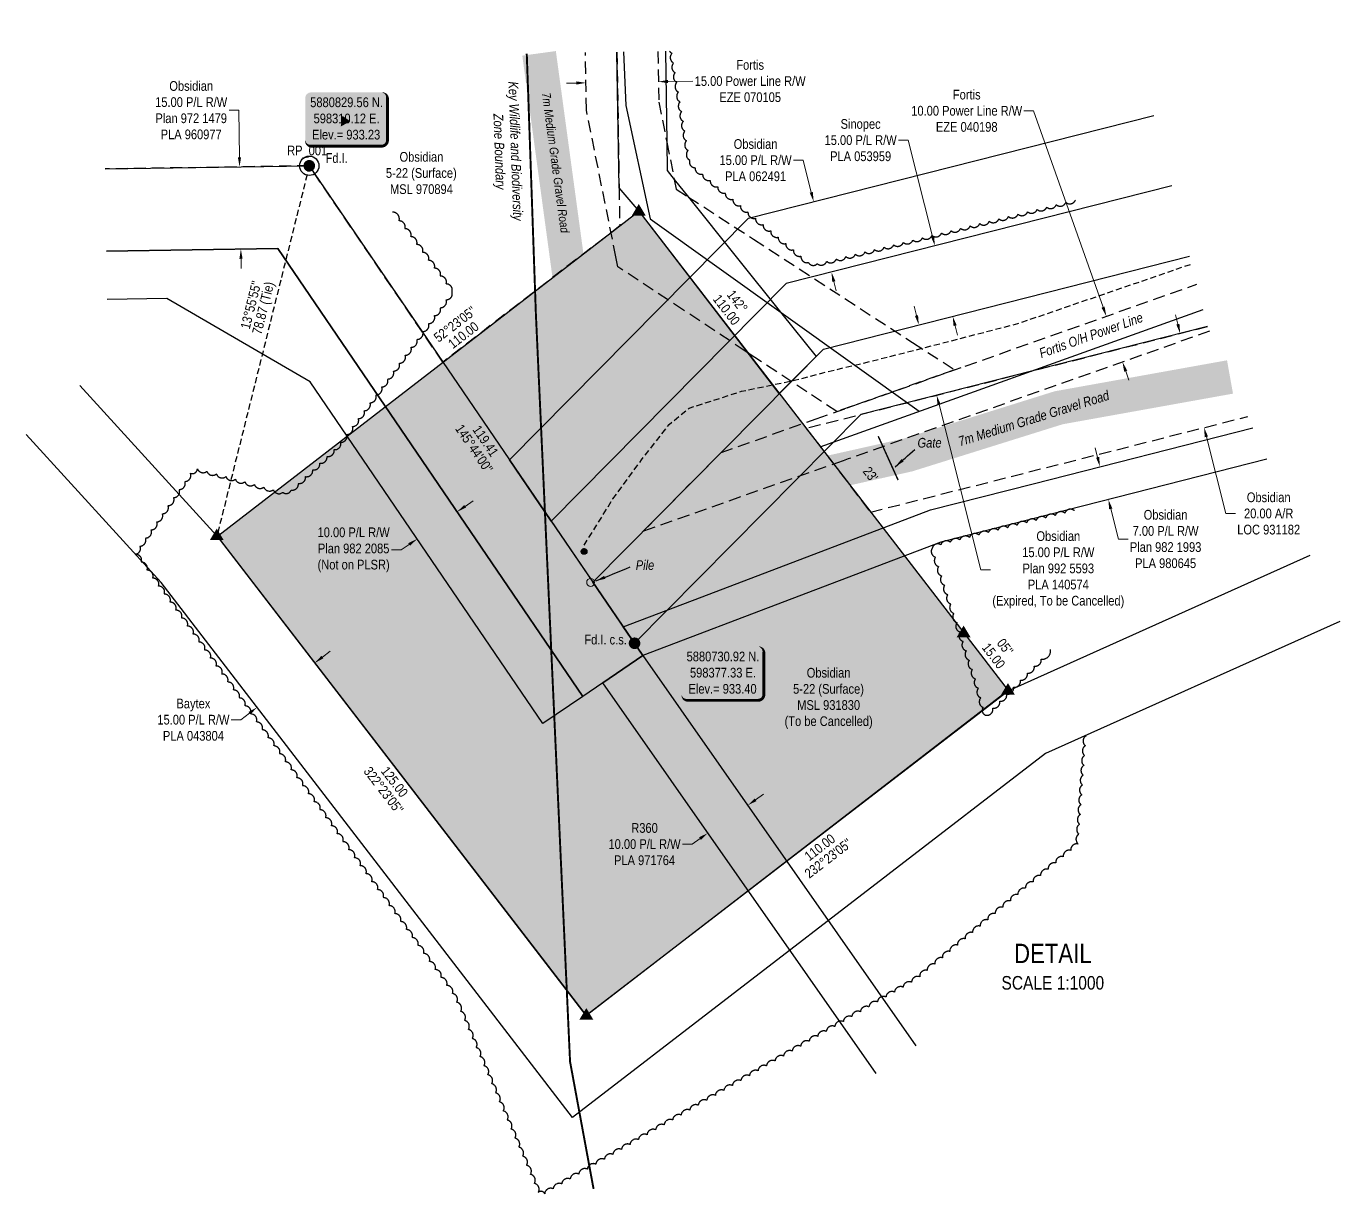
# Model space of a CAD drawing. Extents: x 596365 to 599043, y 5879832 to 5881868.
# Drawn here: x 596365 to 597722, y 5879832 to 5881038 of the extents above; entities that cross this region are included whole.
import ezdxf
from ezdxf.enums import TextEntityAlignment as Align

# ---------------------------------------------------------------- set-up
doc = ezdxf.new("R2010")
doc.units = 0
doc.header["$LTSCALE"] = 5
doc.header["$PDSIZE"] = 0.5
for name, pattern in [('0', [1, 1, 0]), ('DASHDOT2', [12.7, 6.35, -3.175, 0, -3.175]), ('foc-ACCESSROAD', [3.75, 2.5, -1.25]), ('foc-FLOWLINE', [3.75, 2.5, -1.25]), ('foc-TIELINE', [1.875, 1.25, -0.625]), ('UG_PIPE', [1.875, 1.25, -0.625])]:
    doc.linetypes.add(name, pattern=pattern)
doc.layers.get('Defpoints').update_dxf_attribs({"color": 9})
for name, color, linetype in [('35', 37, 'Continuous'), ('AS-PIPE-UG', 44, 'UG_PIPE'), ('AS-POWER', 104, 'foc-POWER'), ('AS-ROADS', 254, 'Continuous'), ('AS-SYMBOL', 7, 'Continuous'), ('AS-WILDLIFE', 131, 'DASHDOT2'), ('C-AR', 13, 'foc-ACCESSROAD'), ('C-RW', 13, 'Continuous'), ('C-WS', 13, 'foc-ACCESSROAD'), ('DETAIL-T', 7, 'Continuous'), ('F-EZE', 190, 'foc-FLOWLINE'), ('F-RW', 190, 'Continuous'), ('L-BD1', 253, 'Continuous'), ('L-MON', 1, 'Continuous'), ('L-TIE', 7, 'foc-TIELINE'), ('L-TIE-T', 7, 'Continuous'), ('P-PROPOSED', 10, 'Continuous'), ('P-PROPOSED-H', 21, 'Continuous'), ('T-BUSH', 110, '0')]:
    doc.layers.add(name, color=color, linetype=linetype)
for name, color, linetype, lineweight in [('AS-GENERAL', 48, 'Continuous', 18), ('C-AR-T', 13, 'Continuous', 9), ('C-RW-T', 13, 'Continuous', 9), ('C-WS-T', 13, 'Continuous', 9), ('F-EZE-T', 190, 'Continuous', 9), ('F-RW-T', 190, 'Continuous', 9), ('T-TEXT', 48, 'Continuous', 18)]:
    doc.layers.add(name, color=color, linetype=linetype, lineweight=lineweight)
doc.styles.add('240', font='ARIALN.TTF', dxfattribs={"height": 30})
doc.styles.add('80', font='ARIALN.TTF', dxfattribs={"height": 10})
doc.styles.add('80CG', font='ARIALN.TTF', dxfattribs={"height": 10})
doc.styles.add('80L', font='ARIALN.TTF', dxfattribs={"height": 10})
doc.styles.add('foc-LtypeFont', font='ARIALN.TTF', dxfattribs={"height": 7.35})
doc.linetypes.add('foc-POWER', pattern='A,6,-1,["P",foc-LtypeFont,S=0.2,R=0,X=-0.625,Y=-0.75],-1.24,4', length=12.24)
doc.dimstyles.new('Compass 5 000', dxfattribs={"dimscale": 5, "dimtxt": 9, "dimasz": 2, "dimexe": 0.2, "dimexo": 0.0625, "dimgap": 0.5, "dimtad": 0, "dimtih": 1, "dimtoh": 1, "dimzin": 0, "dimdsep": 46, "dimtxsty": '80CG', "dimcen": 0.1, "dimse1": 1, "dimse2": 1, "dimclrd": 256, "dimclrt": 256, "dimaunit": 1, "dimadec": 4, "dimazin": 0, "dimtfac": 0.06, "dimtofl": 0, "dimtmove": 0, "dimatfit": 1, "dimfxl": 0.2, "dimtolj": 1, "dimtzin": 0, "dimlwd": -1, "dimarcsym": 0})

# ---------------------------------------------------------------- blocks, each defined once
blk = doc.blocks.new('*U480')
h = blk.add_hatch(color=254)
edge = h.paths.add_edge_path()
edge.add_line((-36.5, -28.5), (36.5, -28.5))
edge.add_arc((36.5, -22.5), 6, 270, 360)
edge.add_line((42.5, -22.5), (42.5, 21))
edge.add_arc((36.5, 21), 6, 0, 90)
edge.add_line((36.5, 27), (-36.5, 27))
edge.add_arc((-36.5, 21), 6, 90, 180)
edge.add_line((-42.5, 21), (-42.5, -22.5))
edge.add_arc((-36.5, -22.5), 6, 180, 270)
at = {"color": 1, "flags": 128}
blk.add_lwpolyline([(-36.5, -28.5, 3, 3, 0), (36.5, -28.5, 3, 3, 0.414214), (42.5, -22.5, 3, 3, 0), (42.5, 21, 3, 0, 0.414214), (36.5, 27, 0, 0, 0), (-36.5, 27, 0, 0, 0.414214), (-42.5, 21, 0, 0, 0), (-42.5, -22.5, 0, 3, 0.414214)], format="xyseb", close=True, dxfattribs=at)
blk.add_lwpolyline([(-5.8, -8.3, 0, 10, 0), (0, 0, 5, 5, 0)], format="xyseb", dxfattribs=at)
at = {"color": 1, "style": '80'}
blk.add_attdef('ENTER_TEXT_001', (-36, -5), '', height=10, dxfattribs=at)
blk = doc.blocks.new('*D481')
at = {"layer": 'C-AR-T', "transparency": 16777216}
for p, q in [((597554.4, 5880730.5), (597551.9, 5880740.2)), ((597583.8, 5880614.2), (597603.9, 5880535)), ((597603.9, 5880535), (597613.9, 5880535))]:
    blk.add_line(p, q, dxfattribs=at)
for points in [[(597556, 5880730.9), (597552.8, 5880730.1), (597556.8, 5880720.8)], [(597585.5, 5880614.6), (597582.2, 5880613.8), (597581.4, 5880623.9)]]:
    blk.add_solid(points, dxfattribs=at)
at = {"layer": 'Defpoints', "color": 0, "transparency": 16777216}
for p in [(597395.3, 5880679.9, 2.2), (597581.4, 5880623.9), (597419.8, 5880583, 2.2)]:
    blk.add_point(p, dxfattribs=at)
at = {"layer": 'C-AR-T', "transparency": 16777216, "insert": (597648.2, 5880535), "char_height": 10, "attachment_point": 5, "style": '80CG'}
blk.add_mtext('\\A1;Obsidian\\P20.00 A/R\\PLOC 931182', dxfattribs=at)
blk = doc.blocks.new('*D482')
at = {"layer": 'Defpoints', "color": 0, "transparency": 16777216}
for p in [(596677.3, 5880361.8), (596603.4, 5880334.9), (596617.9, 5880316.1)]:
    blk.add_point(p, dxfattribs=at)
at = {"layer": 'F-RW-T', "transparency": 16777216}
for p, q in [((596670.7, 5880386.7), (596678.6, 5880392.8)), ((596586.5, 5880322), (596576.5, 5880322)), ((596595.4, 5880328.8), (596586.5, 5880322))]:
    blk.add_line(p, q, dxfattribs=at)
for points in [[(596669.7, 5880388), (596671.7, 5880385.4), (596662.8, 5880380.6)], [(596594.4, 5880330.1), (596596.4, 5880327.5), (596603.4, 5880334.9)]]:
    blk.add_solid(points, dxfattribs=at)
at = {"layer": 'F-RW-T', "transparency": 16777216, "insert": (596537.5, 5880322), "char_height": 10, "attachment_point": 5, "style": '80CG'}
blk.add_mtext('\\A1;Baytex\\P15.00 P/L R/W\\PPLA 043804', dxfattribs=at)
blk = doc.blocks.new('RISER')
h = blk.add_hatch(color=255)
h.dxf.hatch_style = 1
edge = h.paths.add_edge_path()
edge.add_arc((0, 0), 0.7, 0, 360)
blk.add_hatch(color=13).paths.add_polyline_path([(0.58, -0.15), (-0.58, -0.15, 0.774597)])
at = {"color": 13}
blk.add_line((-0.58, -0.15), (0.58, -0.15), dxfattribs=at)
blk.add_circle((0, 0), 0.6, dxfattribs=at)
blk = doc.blocks.new('fdia')
at = {"color": 255, "const_width": 1}
blk.add_lwpolyline([(-0.5, 0, 1), (0.5, 0, 1)], format="xyb", close=True, dxfattribs=at)
blk = doc.blocks.new('Fdiaa')
blk.add_blockref('fdia', (0, 0))
blk = doc.blocks.new('fdib')
at = {"color": 1, "const_width": 1.6}
blk.add_lwpolyline([(-0.4, 0, 1), (0.4, 0, 1)], format="xyb", close=True, dxfattribs=at)
at = {"color": 1}
blk.add_circle((0, 0), 0.8, dxfattribs=at)
blk = doc.blocks.new('Fdibb')
blk.add_blockref('fdib', (0, 0))
blk = doc.blocks.new('fdicc')
for name in ['Fdibb', 'Fdiaa']:
    blk.add_blockref(name, (0, 0))
blk = doc.blocks.new('FDI')
blk.add_blockref('fdicc', (0, 0))
blk = doc.blocks.new('*D483')
at = {"layer": 'C-RW-T', "transparency": 16777216}
for p, q in [((597284.4, 5880739.5), (597281.9, 5880749.2)), ((597307.7, 5880647.5), (597350.9, 5880476.8)), ((597350.9, 5880476.8), (597360.9, 5880476.8))]:
    blk.add_line(p, q, dxfattribs=at)
for points in [[(597286, 5880739.9), (597282.8, 5880739.1), (597286.8, 5880729.8)], [(597309.3, 5880647.9), (597306.1, 5880647.1), (597305.2, 5880657.2)]]:
    blk.add_solid(points, dxfattribs=at)
at = {"layer": 'Defpoints', "color": 0, "transparency": 16777216}
for p in [(597514.6, 5880787.5), (597286.8, 5880729.8), (597533, 5880714.9)]:
    blk.add_point(p, dxfattribs=at)
at = {"layer": 'C-RW-T', "transparency": 16777216, "insert": (597430.9, 5880476.8), "char_height": 10, "attachment_point": 5, "style": '80CG'}
blk.add_mtext('\\A1;Obsidian\\P15.00 P/L R/W\\PPlan 992 5593\\PPLA 140574\\P(Expired, To be Cancelled)', dxfattribs=at)
blk = doc.blocks.new('*D484')
at = {"layer": 'Defpoints', "color": 0, "transparency": 16777216}
for p in [(597527.7, 5880755.4), (597480.5, 5880738.7), (597544.4, 5880708.2)]:
    blk.add_point(p, dxfattribs=at)
at = {"layer": 'F-EZE-T', "transparency": 16777216}
for p, q in [((597405.4, 5880950.9), (597395.4, 5880950.9)), ((597477.1, 5880748.2), (597405.4, 5880950.9)), ((597500.5, 5880682), (597503.8, 5880672.6))]:
    blk.add_line(p, q, dxfattribs=at)
for points in [[(597478.7, 5880748.7), (597475.5, 5880747.6), (597480.5, 5880738.7)], [(597502.1, 5880682.6), (597498.9, 5880681.5), (597497.2, 5880691.5)]]:
    blk.add_solid(points, dxfattribs=at)
at = {"layer": 'F-EZE-T', "transparency": 16777216, "insert": (597336.3, 5880950.9), "char_height": 10, "attachment_point": 5, "style": '80CG'}
blk.add_mtext('\\A1;Fortis\\P10.00 Power Line R/W\\PEZE 040198', dxfattribs=at)
blk = doc.blocks.new('*D485')
at = {"layer": 'C-RW-T', "transparency": 16777216}
for p, q in [((597167.3, 5880899.9), (597157.3, 5880899.9)), ((597175.7, 5880866.7), (597167.3, 5880899.9)), ((597199, 5880774.6), (597201.5, 5880764.9))]:
    blk.add_line(p, q, dxfattribs=at)
for points in [[(597177.3, 5880867.1), (597174.1, 5880866.3), (597178.2, 5880857)], [(597200.6, 5880775), (597197.4, 5880774.2), (597196.6, 5880784.3)]]:
    blk.add_solid(points, dxfattribs=at)
at = {"layer": 'Defpoints', "color": 0, "transparency": 16777216}
for p in [(597321.2, 5880893.2), (597178.2, 5880857), (597339.6, 5880820.5)]:
    blk.add_point(p, dxfattribs=at)
at = {"layer": 'C-RW-T', "transparency": 16777216, "insert": (597118.2, 5880899.9), "char_height": 10, "attachment_point": 5, "style": '80CG'}
blk.add_mtext('\\A1;Obsidian\\P15.00 P/L R/W\\PPLA 062491', dxfattribs=at)
blk = doc.blocks.new('*D487')
at = {"layer": 'Defpoints', "color": 0, "transparency": 16777216}
for p in [(597282.1, 5880806), (597303.4, 5880811.4), (597300.5, 5880733.3)]:
    blk.add_point(p, dxfattribs=at)
at = {"layer": 'F-RW-T', "transparency": 16777216}
for p, q in [((597275.7, 5880920.6), (597265.7, 5880920.6)), ((597301, 5880821.1), (597275.7, 5880920.6)), ((597324.3, 5880729), (597326.7, 5880719.3))]:
    blk.add_line(p, q, dxfattribs=at)
for points in [[(597302.6, 5880821.5), (597299.4, 5880820.7), (597303.4, 5880811.4)], [(597325.9, 5880729.4), (597322.7, 5880728.6), (597321.8, 5880738.7)]]:
    blk.add_solid(points, dxfattribs=at)
at = {"layer": 'F-RW-T', "transparency": 16777216, "insert": (597226.7, 5880920.6), "char_height": 10, "attachment_point": 5, "style": '80CG'}
blk.add_mtext('\\A1;Sinopec\\P15.00 P/L R/W\\PPLA 053959', dxfattribs=at)
blk = doc.blocks.new('TRIA')
blk.add_hatch(color=255).paths.add_polyline_path([(-0.04, 1.52), (-1.47, -0.87), (1.39, -0.87)])
blk = doc.blocks.new('TRIAA')
blk.add_blockref('TRIA', (0, 0))
blk = doc.blocks.new('TRIB')
at = {"color": 1}
blk.add_lwpolyline([(-1.12, -0.67), (-0.04, 1.13), (1.04, -0.67)], close=True, dxfattribs=at)
blk = doc.blocks.new('TRIBB')
blk.add_blockref('TRIB', (0, 0))
blk = doc.blocks.new('TRICC')
for name in ['TRIAA', 'TRIBB']:
    blk.add_blockref(name, (0, 0))
blk = doc.blocks.new('plspike')
blk.add_blockref('TRICC', (0, 0))
blk = doc.blocks.new('STRIA')
blk.add_hatch(color=255).paths.add_polyline_path([(-0.04, 1.52), (-1.47, -0.87), (1.39, -0.87)])
blk = doc.blocks.new('STRIAA')
blk.add_blockref('STRIA', (0, 0))
blk = doc.blocks.new('STRIB')
at = {"color": 1}
blk.add_solid([(-1.12, -0.67), (-0.04, 1.13), (1.04, -0.67)], dxfattribs=at)
blk = doc.blocks.new('STRIBB')
blk.add_blockref('STRIB', (0, 0))
blk = doc.blocks.new('STRICC')
for name in ['STRIAA', 'STRIBB']:
    blk.add_blockref(name, (0, 0))
blk = doc.blocks.new('fdspike')
blk.add_blockref('STRICC', (0, 0))
blk = doc.blocks.new('*D488')
at = {"layer": 'Defpoints', "color": 0, "transparency": 16777216}
for p in [(597017.9, 5880981), (596943, 5880977.1, 2.2), (597017.9, 5880978.3, 2.2)]:
    blk.add_point(p, dxfattribs=at)
at = {"layer": 'F-EZE-T', "transparency": 16777216}
for p, q in [((597027.9, 5880981.2), (597053.5, 5880981.6)), ((596933, 5880979.6), (596923, 5880979.5))]:
    blk.add_line(p, q, dxfattribs=at)
for points in [[(596933, 5880981.3), (596933, 5880978), (596943, 5880979.8)], [(597027.8, 5880982.8), (597027.9, 5880979.5), (597017.9, 5880981)]]:
    blk.add_solid(points, dxfattribs=at)
at = {"layer": 'F-EZE-T', "transparency": 16777216, "insert": (597112.6, 5880981.6), "char_height": 10, "attachment_point": 5, "style": '80CG'}
blk.add_mtext('\\A1;Fortis\\P15.00 Power Line R/W\\PEZE 070105 ', dxfattribs=at)
blk = doc.blocks.new('*D489')
at = {"layer": 'C-RW-T', "transparency": 16777216}
for p, q in [((597471.5, 5880593), (597469, 5880602.7)), ((597485, 5880539.8), (597493, 5880508.6)), ((597493, 5880508.6), (597503, 5880508.6))]:
    blk.add_line(p, q, dxfattribs=at)
for points in [[(597473.1, 5880593.5), (597469.9, 5880592.6), (597473.9, 5880583.4)], [(597486.7, 5880540.2), (597483.4, 5880539.4), (597482.6, 5880549.5)]]:
    blk.add_solid(points, dxfattribs=at)
at = {"layer": 'Defpoints', "color": 0, "transparency": 16777216}
for p in [(597503.8, 5880591, 2.2), (597482.6, 5880549.5), (597512.5, 5880557.1, 2.2)]:
    blk.add_point(p, dxfattribs=at)
at = {"layer": 'C-RW-T', "transparency": 16777216, "insert": (597541.7, 5880508.6), "char_height": 10, "attachment_point": 5, "style": '80CG'}
blk.add_mtext('\\A1;Obsidian\\P7.00 P/L R/W\\PPlan 982 1993\\PPLA 980645', dxfattribs=at)
blk = doc.blocks.new('*D490')
at = {"layer": 'C-RW-T', "transparency": 16777216}
for p, q in [((596584.3, 5880951.5), (596574.3, 5880951.5)), ((596585, 5880903), (596584.3, 5880951.5)), ((596586.7, 5880798.1), (596586.8, 5880788.1))]:
    blk.add_line(p, q, dxfattribs=at)
for points in [[(596586.7, 5880903), (596583.4, 5880903), (596585.2, 5880893)], [(596588.3, 5880798.1), (596585, 5880798), (596586.5, 5880808.1)]]:
    blk.add_solid(points, dxfattribs=at)
at = {"layer": 'Defpoints', "color": 0, "transparency": 16777216}
for p in [(596539.9, 5880892.3, 2.2), (596585.2, 5880893), (596541.2, 5880807.4, 2.2)]:
    blk.add_point(p, dxfattribs=at)
at = {"layer": 'C-RW-T', "transparency": 16777216, "insert": (596535.2, 5880951.5), "char_height": 10, "attachment_point": 5, "style": '80CG'}
blk.add_mtext('\\A1;Obsidian\\P15.00 P/L R/W\\PPlan 972 1479\\PPLA 960977', dxfattribs=at)
blk = doc.blocks.new('*D491')
at = {"layer": 'Defpoints', "color": 0, "transparency": 16777216}
for p in [(596768.6, 5880508.7), (596834.1, 5880501.3, 2.2), (596792.8, 5880473.2, 2.2)]:
    blk.add_point(p, dxfattribs=at)
at = {"layer": 'F-RW-T', "transparency": 16777216}
for p, q in [((596818.2, 5880542.4), (596826.4, 5880548.1)), ((596752.1, 5880497.4), (596742.1, 5880497.4)), ((596760.3, 5880503), (596752.1, 5880497.4))]:
    blk.add_line(p, q, dxfattribs=at)
for points in [[(596817.2, 5880543.8), (596819.1, 5880541.1), (596809.9, 5880536.8)], [(596759.4, 5880504.4), (596761.3, 5880501.7), (596768.6, 5880508.7)]]:
    blk.add_solid(points, dxfattribs=at)
at = {"layer": 'F-RW-T', "transparency": 16777216, "insert": (596703, 5880497.4), "char_height": 10, "attachment_point": 5, "style": '80CG'}
blk.add_mtext('\\A1;10.00 P/L R/W\\PPlan 982 2085\\P(Not on PLSR)', dxfattribs=at)
blk = doc.blocks.new('*D492')
at = {"layer": 'Defpoints', "color": 0, "transparency": 16777216}
for p in [(597071.8, 5880288.3, 2.2), (597030.8, 5880259.6, 2.2), (597069, 5880205)]:
    blk.add_point(p, dxfattribs=at)
at = {"layer": 'F-RW-T', "transparency": 16777216}
for p, q in [((597118.2, 5880239.4), (597126.4, 5880245.1)), ((597060.8, 5880199.3), (597052.6, 5880193.5)), ((597052.6, 5880193.5), (597042.6, 5880193.5))]:
    blk.add_line(p, q, dxfattribs=at)
for points in [[(597117.2, 5880240.7), (597119.1, 5880238), (597110, 5880233.6)], [(597059.8, 5880200.6), (597061.8, 5880197.9), (597069, 5880205)]]:
    blk.add_solid(points, dxfattribs=at)
at = {"layer": 'F-RW-T', "transparency": 16777216, "insert": (597003.5, 5880193.5), "char_height": 10, "attachment_point": 5, "style": '80CG'}
blk.add_mtext('\\A1;R360\\P10.00 P/L R/W\\PPLA 971764', dxfattribs=at)
blk = doc.blocks.new('*U493')
h = blk.add_hatch(color=254)
edge = h.paths.add_edge_path()
edge.add_line((-36.5, -28.5), (36.5, -28.5))
edge.add_arc((36.5, -22.5), 6, 270, 360)
edge.add_line((42.5, -22.5), (42.5, 21))
edge.add_arc((36.5, 21), 6, 0, 90)
edge.add_line((36.5, 27), (-36.5, 27))
edge.add_arc((-36.5, 21), 6, 90, 180)
edge.add_line((-42.5, 21), (-42.5, -22.5))
edge.add_arc((-36.5, -22.5), 6, 180, 270)
at = {"color": 1, "flags": 128}
blk.add_lwpolyline([(-91.1, 30.4, 0, 10, 0), (0, 0, 5, 5, 0)], format="xyseb", dxfattribs=at)
blk.add_lwpolyline([(-36.5, -28.5, 3, 3, 0), (36.5, -28.5, 3, 3, 0.414214), (42.5, -22.5, 3, 3, 0), (42.5, 21, 3, 0, 0.414214), (36.5, 27, 0, 0, 0), (-36.5, 27, 0, 0, 0.414214), (-42.5, 21, 0, 0, 0), (-42.5, -22.5, 0, 3, 0.414214)], format="xyseb", close=True, dxfattribs=at)
at = {"color": 1, "style": '80'}
blk.add_attdef('ENTER_TEXT_001', (-36, -5), '', height=10, dxfattribs=at)

msp = doc.modelspace()

# ---------------------------------------------------------------- hatches: boundary and pattern name
at = {"layer": 'P-PROPOSED-H'}
h = msp.add_hatch(color=256, dxfattribs=at)
h.dxf.hatch_style = 1
h.paths.add_polyline_path([(596997.738, 5880847.102), (597333.296, 5880411.62), (597379.054, 5880352.236), (596943.572, 5880016.678), (596897.814, 5880076.062), (596562.256, 5880511.544)])

# ---------------------------------------------------------------- linework, layer by layer
msp.add_line((596656.946, 5880893.973), (596657.165, 5880894.133))
at = {"layer": '35', "color": 3}
msp.add_circle((596657.165, 5880894.133), 10, dxfattribs=at)
at = {"layer": 'AS-GENERAL', "const_width": 1.499, "flags": 128}
msp.add_lwpolyline([(597265.415, 5880569.518), (597244.885, 5880614.793)], dxfattribs=at)
at = {"layer": 'AS-GENERAL'}
msp.add_circle((596947.815, 5880463.862), 4.097, dxfattribs=at)
at = {"layer": 'AS-PIPE-UG', "flags": 128}
msp.add_lwpolyline([(596941.075, 5880502.203), (596970.885, 5880550.073), (597000.515, 5880590.588), (597028.88, 5880626.903), (597049.58, 5880643.838), (597103.71, 5880661.213), (597159.81, 5880672.908), (597187.54, 5880680.283), (597238.585, 5880692.563), (597292.91, 5880706.358), (597389.17, 5880731.223), (597568.575, 5880792.688)], dxfattribs=at)
at = {"layer": 'AS-POWER', "elevation": 2.178, "flags": 128}
for points in [[(596981.6, 5881011.671), (596984.245, 5880956.368), (597009.471, 5880839.503), (597287.29, 5880640.665)], [(597185.035, 5880603.993), (597580.452, 5880745.803)]]:
    msp.add_lwpolyline(points, dxfattribs=at)
at = {"layer": 'AS-ROADS', "const_width": 34.985, "flags": 128}
msp.add_lwpolyline([(596894.559, 5881010.259), (596925.36, 5880783.893), (596976.595, 5880656.873), (597043.335, 5880595.858), (597149.23, 5880567.163), (597275.61, 5880595.468), (597431.275, 5880644.213), (597608.253, 5880676.017)], dxfattribs=at)
at = {"layer": 'AS-WILDLIFE', "const_width": 2, "flags": 128}
msp.add_lwpolyline([(596881.814, 5881010.053), (596883.112, 5880973.853), (596891.237, 5880741.353), (596926.55, 5879968.854), (596950.844, 5879837.379)], dxfattribs=at)
at = {"layer": 'C-AR'}
msp.add_lwpolyline([(597585.016, 5880727.784), (597170.596, 5880622.75), (597236.925, 5880536.443), (597626.575, 5880635.199)], dxfattribs=at)
at = {"layer": 'C-RW', "elevation": 2.178}
for points in [[(596446.237, 5880890.855), (596657.165, 5880894.133), (597001.785, 5880388.309), (596939.832, 5880346.095), (596624.691, 5880808.65), (596447.556, 5880805.917)], [(597646.345, 5880591.156), (597404.412, 5880529.564), (597309.414, 5880505.381), (597001.785, 5880388.309), (596981.533, 5880418.035), (597070.392, 5880451.849), (597298.846, 5880538.778), (597404.806, 5880565.751), (597631.808, 5880623.54)]]:
    msp.add_lwpolyline(points, dxfattribs=at)
at = {"layer": 'C-RW'}
msp.add_lwpolyline([(597584.916, 5880728.008), (597226.878, 5880637.309), (596993.155, 5880400.977), (596950.147, 5880464.103), (597188.245, 5880704.858), (597566.548, 5880800.691)], dxfattribs=at)
msp.add_polyline3d([(597548.138, 5880873.364, 0), (597149.611, 5880772.408, 0), (596907.139, 5880527.229, 0), (596864.13, 5880590.355, 0), (597110.977, 5880839.957, 0), (597529.728, 5880946.036, 0)], dxfattribs=at)
at = {"layer": 'C-WS', "elevation": 2.178}
msp.add_lwpolyline([(596974.969, 5881011.563), (596977.242, 5880871.325), (596977.881, 5880831.948), (596977.881, 5880831.948), (596795.167, 5880691.38), (596795.167, 5880691.38), (596657.165, 5880894.133), (596446.237, 5880890.855)], dxfattribs=at)
at = {"layer": 'F-EZE', "elevation": 2.178}
msp.add_lwpolyline([(597017.369, 5881012.251), (597018.208, 5880959.729), (597026.491, 5880918.56), (597034.227, 5880880.107), (597036.26, 5880870.001), (597048.885, 5880861.81), (597116.172, 5880818.219), (597194.718, 5880767.195), (597280.388, 5880711.612), (597323.905, 5880683.38), (597201.988, 5880640.251), (597171.252, 5880660.62), (597117.573, 5880696.158), (597107.415, 5880702.814), (597043.772, 5880745.016), (596975.967, 5880789.907), (596973.933, 5880800.019), (596943.432, 5880951.685), (596942.484, 5881011.037)], dxfattribs=at)
at = {"layer": 'F-EZE'}
msp.add_lwpolyline([(597587.053, 5880723.247), (597516.71, 5880698.398), (597213.951, 5880591.447), (597208.572, 5880589.546), (597002.063, 5880516.598), (597082.594, 5880598.028), (597180.845, 5880632.774), (597212.848, 5880644.091), (597334.797, 5880687.215), (597573.876, 5880771.763)], dxfattribs=at)
at = {"layer": 'F-RW', "elevation": 2.178}
for points in [[(597024.969, 5881012.374), (597026.491, 5880918.56), (597026.968, 5880889.169), (597034.227, 5880880.107), (597048.885, 5880861.806), (597098.246, 5880800.187), (597145.459, 5880741.248), (597180.7, 5880697.259), (597142.698, 5880658.989), (597062.888, 5880762.661), (596997.77, 5880847.248), (596977.242, 5880871.325), (596974.969, 5881011.563)], [(596420.116, 5880667.058), (596561.815, 5880511.854), (596561.815, 5880511.854), (596942.943, 5880016.454), (597379.039, 5880351.956), (597690.883, 5880491.933)], [(597721.583, 5880423.539), (597417.772, 5880287.168), (596929.237, 5879911.323), (596504.322, 5880463.639), (596504.322, 5880463.639), (596364.846, 5880616.688)], [(597242.766, 5879956.549), (596960.457, 5880360.149), (597001.785, 5880388.309), (597283.736, 5879985.206)]]:
    msp.add_lwpolyline(points, dxfattribs=at)
at = {"layer": 'F-RW'}
msp.add_lwpolyline([(597548.138, 5880873.364), (597149.611, 5880772.408), (596907.139, 5880527.229), (596950.147, 5880464.103), (597188.245, 5880704.858), (597566.548, 5880800.691)], dxfattribs=at)
at = {"layer": 'F-RW', "elevation": 2.178, "flags": 128}
msp.add_lwpolyline([(596447.557, 5880805.901), (596624.691, 5880808.65), (596939.832, 5880346.095), (596898.53, 5880317.953), (596658.115, 5880670.826), (596510.139, 5880756.941), (596448.332, 5880755.98)], dxfattribs=at)
at = {"layer": 'L-TIE'}
msp.add_line((596657.165, 5880894.133), (596561.815, 5880511.854, 2.178), dxfattribs=at)
at = {"layer": 'P-PROPOSED'}
msp.add_lwpolyline([(596997.738, 5880847.102), (597333.296, 5880411.62), (597379.054, 5880352.236), (596943.572, 5880016.678), (596897.814, 5880076.062), (596562.256, 5880511.544)], close=True, dxfattribs=at)
at = {"layer": 'T-BUSH', "flags": 128}
for points in [[(597029.397, 5881012.446, 0.1330028), (597031.858, 5881010.329, 0.52056705), (597033.526, 5881000.293, 0.52056705), (597035.194, 5880990.258, 0.52056705), (597036.863, 5880980.223, 0.52056705), (597038.531, 5880970.187, 0.52056705), (597040.2, 5880960.152, 0.52056705), (597041.868, 5880950.116, 0.52056705), (597043.536, 5880940.081, 0.52056705), (597045.205, 5880930.045, 0.52056705), (597046.873, 5880920.01, 0.52056705), (597048.541, 5880909.975, 0.52056705), (597050.21, 5880899.939, 0.52056705), (597055.716, 5880892.1, 0.52056705), (597063.524, 5880885.578, 0.52056705), (597071.331, 5880879.057, 0.52056705), (597079.139, 5880872.535, 0.52056705), (597086.947, 5880866.013, 0.52056705), (597094.755, 5880859.492, 0.52056705), (597102.562, 5880852.97, 0.52056705), (597110.37, 5880846.448, 0.52056705), (597118.178, 5880839.927, 0.52056705), (597125.985, 5880833.405, 0.52056705), (597133.793, 5880826.883, 0.52056705), (597141.601, 5880820.361, 0.52056705), (597149.408, 5880813.84, 0.52056705), (597157.216, 5880807.318, 0.52056705), (597165.024, 5880800.796, 0.52056705), (597172.832, 5880794.275, 0.52056705), (597181.842, 5880792.96, 0.52056705), (597191.719, 5880795.397, 0.52056705), (597201.596, 5880797.834, 0.52056705), (597211.473, 5880800.271, 0.52056705), (597221.35, 5880802.708, 0.52056705), (597231.227, 5880805.145, 0.52056705), (597241.104, 5880807.582, 0.52056705), (597250.981, 5880810.019, 0.52056705), (597260.858, 5880812.456, 0.52056705), (597270.735, 5880814.893, 0.52056705), (597280.612, 5880817.33, 0.52056705), (597290.488, 5880819.767, 0.52056705), (597300.365, 5880822.204, 0.52056705), (597310.242, 5880824.641, 0.52056705), (597320.119, 5880827.078, 0.52056705), (597329.996, 5880829.515, 0.52056705), (597339.873, 5880831.952, 0.52056705), (597349.75, 5880834.389, 0.52056705), (597359.627, 5880836.826, 0.52056705), (597369.504, 5880839.263, 0.52056705), (597379.381, 5880841.7, 0.52056705), (597389.258, 5880844.137, 0.52056705), (597399.135, 5880846.574, 0.52056705), (597409.012, 5880849.011, 0.52056705), (597418.889, 5880851.448, 0.52056705), (597428.766, 5880853.885, 0.52056705), (597438.643, 5880856.322, 0.52056705), (597448.521, 5880858.76)], [(597459.525, 5880305.336, 0.52056705), (597458.789, 5880295.19, 0.52056705), (597458.053, 5880285.043, 0.52056705), (597457.316, 5880274.897, 0.52056705), (597456.58, 5880264.75, 0.52056705), (597455.843, 5880254.604, 0.52056705), (597455.107, 5880244.457, 0.52056705), (597454.371, 5880234.311, 0.52056705), (597453.634, 5880224.164, 0.52056705), (597452.898, 5880214.018, 0.52056705), (597452.161, 5880203.872, 0.52056705), (597451.425, 5880193.725, 0.52056705), (597443.827, 5880187.094, 0.52056705), (597436.023, 5880180.568, 0.52056705), (597428.218, 5880174.043, 0.52056705), (597420.413, 5880167.517, 0.52056705), (597412.609, 5880160.992, 0.52056705), (597404.804, 5880154.466, 0.52056705), (597397, 5880147.941, 0.52056705), (597389.195, 5880141.416, 0.52056705), (597381.39, 5880134.89, 0.52056705), (597373.586, 5880128.365, 0.52056705), (597365.781, 5880121.839, 0.52056705), (597357.977, 5880115.314, 0.52056705), (597350.172, 5880108.788, 0.52056705), (597342.367, 5880102.263, 0.52056705), (597334.563, 5880095.738, 0.52056705), (597326.758, 5880089.212, 0.52056705), (597318.954, 5880082.687, 0.52056705), (597311.149, 5880076.161, 0.52056705), (597303.344, 5880069.636, 0.52056705), (597295.54, 5880063.11, 0.52056705), (597287.735, 5880056.585, 0.52056705), (597279.353, 5880050.886, 0.52056705), (597270.539, 5880045.806, 0.52056705), (597261.725, 5880040.726, 0.52056705), (597252.911, 5880035.647, 0.52056705), (597244.097, 5880030.567, 0.52056705), (597235.283, 5880025.487, 0.52056705), (597226.469, 5880020.407, 0.52056705), (597217.655, 5880015.328, 0.52056705), (597208.84, 5880010.248, 0.52056705), (597200.026, 5880005.168, 0.52056705), (597191.212, 5880000.088, 0.52056705), (597182.398, 5879995.008, 0.52056705), (597173.584, 5879989.929, 0.52056705), (597164.77, 5879984.849, 0.52056705), (597155.956, 5879979.769, 0.52056705), (597147.142, 5879974.689, 0.52056705), (597138.327, 5879969.61, 0.52056705), (597129.513, 5879964.53, 0.52056705), (597120.699, 5879959.45, 0.52056705), (597111.885, 5879954.37, 0.52056705), (597103.071, 5879949.29, 0.52056705), (597094.257, 5879944.211, 0.52056705), (597085.443, 5879939.131, 0.52056705), (597076.628, 5879934.051, 0.52056705), (597067.814, 5879928.971, 0.52056705), (597059, 5879923.892, 0.52056705), (597050.186, 5879918.812, 0.52056705), (597041.372, 5879913.732, 0.52056705), (597032.558, 5879908.652, 0.52056705), (597023.744, 5879903.572, 0.52056705), (597014.93, 5879898.493, 0.52056705), (597006.115, 5879893.413, 0.52056705), (596997.301, 5879888.333, 0.52056705), (596988.487, 5879883.253, 0.52056705), (596979.673, 5879878.174, 0.52056705), (596970.859, 5879873.094, 0.52056705), (596962.045, 5879868.014, 0.52056705), (596953.231, 5879862.934, 0.52056705), (596944.416, 5879857.854, 0.52056705), (596935.602, 5879852.775, 0.52056705), (596926.788, 5879847.695, 0.52056705), (596917.974, 5879842.615, 0.52056705), (596909.16, 5879837.535, 0.52056705), (596900.346, 5879832.456, 0.52056705), (596893.665, 5879833.779, 0.52056705), (596889.658, 5879843.13, 0.52056705), (596885.652, 5879852.481, 0.52056705), (596881.646, 5879861.832, 0.52056705), (596877.639, 5879871.183, 0.52056705), (596873.633, 5879880.534, 0.52056705), (596869.627, 5879889.885, 0.52056705), (596865.62, 5879899.236, 0.52056705), (596861.614, 5879908.587, 0.52056705), (596857.607, 5879917.938, 0.52056705), (596853.601, 5879927.289, 0.52056705), (596849.595, 5879936.64, 0.52056705), (596845.588, 5879945.991, 0.52056705), (596841.582, 5879955.342, 0.52056705), (596837.576, 5879964.693, 0.52056705), (596833.569, 5879974.044, 0.52056705), (596829.563, 5879983.395, 0.52056705), (596825.556, 5879992.746, 0.52056705), (596821.55, 5880002.097, 0.52056705), (596817.544, 5880011.448, 0.52056705), (596813.537, 5880020.8, 0.52056705), (596809.531, 5880030.151, 0.52056705), (596805.095, 5880039.258, 0.52056705), (596799.142, 5880047.508, 0.52056705), (596793.189, 5880055.757, 0.52056705), (596787.236, 5880064.007, 0.52056705), (596781.283, 5880072.256, 0.52056705), (596775.329, 5880080.506, 0.52056705), (596769.376, 5880088.755, 0.52056705), (596763.423, 5880097.005, 0.52056705), (596757.47, 5880105.254, 0.52056705), (596751.517, 5880113.504, 0.52056705), (596745.564, 5880121.753, 0.52056705), (596739.611, 5880130.003, 0.52056705), (596733.658, 5880138.252, 0.52056705), (596727.705, 5880146.502, 0.52056705), (596721.752, 5880154.751, 0.52056705), (596715.799, 5880163.001, 0.52056705), (596709.846, 5880171.25, 0.52056705), (596703.893, 5880179.5, 0.52056705), (596697.94, 5880187.749, 0.52056705), (596691.987, 5880195.999, 0.52056705), (596686.034, 5880204.248, 0.52056705), (596680.081, 5880212.498, 0.52056705), (596674.128, 5880220.747, 0.52056705), (596668.175, 5880228.997, 0.52056705), (596662.222, 5880237.246, 0.52056705), (596656.268, 5880245.496, 0.52056705), (596650.315, 5880253.745, 0.52056705), (596644.362, 5880261.995, 0.52056705), (596638.409, 5880270.244, 0.52056705), (596632.456, 5880278.494, 0.52056705), (596626.503, 5880286.743, 0.52056705), (596620.55, 5880294.993, 0.52056705), (596614.597, 5880303.242, 0.52056705), (596608.644, 5880311.492, 0.52056705), (596602.691, 5880319.741, 0.52056705), (596596.738, 5880327.991, 0.52056705), (596590.785, 5880336.24, 0.52056705), (596584.832, 5880344.49, 0.52056705), (596578.879, 5880352.739, 0.52056705), (596572.926, 5880360.989, 0.52056705), (596566.973, 5880369.238, 0.52056705), (596561.02, 5880377.488, 0.52056705), (596555.067, 5880385.737, 0.52056705), (596549.114, 5880393.987, 0.52056705), (596543.16, 5880402.236, 0.52056705), (596537.207, 5880410.486, 0.52056705), (596531.254, 5880418.735, 0.52056705), (596525.301, 5880426.985, 0.52056705), (596519.348, 5880435.234, 0.52056705), (596513.395, 5880443.484, 0.52056705), (596507.442, 5880451.733, 0.52056705), (596501.489, 5880459.983, 0.52056705), (596495.536, 5880468.232, 0.52056705), (596489.583, 5880476.482, 0.52056705), (596483.63, 5880484.731, 0.52056705), (596477.677, 5880492.981, 0.52056705), (596482.265, 5880501.323, 0.52056705), (596488.072, 5880509.676, 0.52056705), (596493.879, 5880518.029, 0.52056705), (596499.686, 5880526.382, 0.52056705), (596505.494, 5880534.735, 0.52056705), (596511.301, 5880543.088, 0.52056705), (596517.108, 5880551.44, 0.52056705), (596522.915, 5880559.793, 0.52056705), (596528.722, 5880568.146, 0.52056705), (596534.529, 5880576.499, 0.52056705), (596541.634, 5880581.259, 0.52056705), (596551.438, 5880578.546, 0.52056705), (596561.243, 5880575.832, 0.52056705), (596571.048, 5880573.119, 0.52056705), (596580.852, 5880570.405, 0.52056705), (596590.657, 5880567.692, 0.52056705), (596600.461, 5880564.979, 0.52056705), (596610.266, 5880562.265, 0.52056705), (596620.071, 5880559.552, 0.52056705), (596629.875, 5880556.838, 0.52056705), (596638.429, 5880559.186, 0.52056705), (596645.841, 5880566.154, 0.52056705), (596653.253, 5880573.122, 0.52056705), (596660.666, 5880580.09, 0.52056705), (596668.078, 5880587.058, 0.52056705), (596675.49, 5880594.026, 0.52056705), (596682.902, 5880600.994, 0.52056705), (596689.755, 5880608.459, 0.52056705), (596695.8, 5880616.641, 0.52056705), (596701.846, 5880624.823, 0.52056705), (596707.891, 5880633.005, 0.52056705), (596713.937, 5880641.187, 0.52056705), (596719.982, 5880649.369, 0.52056705), (596726.028, 5880657.55, 0.52056705), (596732.073, 5880665.732, 0.52056705), (596738.119, 5880673.914, 0.52056705), (596744.165, 5880682.096, 0.52056705), (596750.21, 5880690.278, 0.52056705), (596756.256, 5880698.46, 0.52056705), (596762.301, 5880706.642, 0.52056705), (596768.347, 5880714.824, 0.52056705), (596774.392, 5880723.006, 0.52056705), (596780.438, 5880731.188, 0.52056705), (596786.484, 5880739.37, 0.52056705), (596792.529, 5880747.552, 0.52056705), (596798.575, 5880755.734, 0.52056705), (596804.62, 5880763.916, 0.52056705), (596798.632, 5880772.062, 0.52056705), (596792.538, 5880780.208, 0.52056705), (596786.444, 5880788.354, 0.52056705), (596780.35, 5880796.5, 0.52056705), (596774.256, 5880804.646, 0.52056705), (596768.162, 5880812.792, 0.52056705), (596762.068, 5880820.937, 0.52056705), (596755.974, 5880829.083, 0.52056705), (596749.88, 5880837.229, 0.52056705), (596743.133, 5880846.247, 0.52056705)], [(597447.466, 5880537.963, 0.52056705), (597437.608, 5880535.449, 0.52056705), (597427.75, 5880532.935, 0.52056705), (597417.893, 5880530.421, 0.52056705), (597408.035, 5880527.907, 0.52056705), (597398.177, 5880525.393, 0.52056705), (597388.32, 5880522.879, 0.52056705), (597378.462, 5880520.365, 0.52056705), (597368.604, 5880517.852, 0.52056705), (597358.747, 5880515.338, 0.52056705), (597348.889, 5880512.824, 0.52056705), (597339.031, 5880510.31, 0.52056705), (597329.174, 5880507.796, 0.52056705), (597319.316, 5880505.282, 0.52056705), (597309.458, 5880502.768, 0.52056705), (597300.874, 5880499.556, 0.52056705), (597304.045, 5880489.889, 0.52056705), (597307.217, 5880480.223, 0.52056705), (597310.388, 5880470.557, 0.52056705), (597313.56, 5880460.891, 0.52056705), (597316.731, 5880451.225, 0.52056705), (597319.902, 5880441.559, 0.52056705), (597323.074, 5880431.892, 0.52056705), (597326.245, 5880422.226, 0.52056705), (597329.417, 5880412.56, 0.52056705), (597332.588, 5880402.894, 0.52056705), (597335.76, 5880393.228, 0.52056705), (597338.931, 5880383.561, 0.52056705), (597342.103, 5880373.895, 0.52056705), (597345.274, 5880364.229, 0.52056705), (597348.377, 5880354.543, 0.52056705), (597350.785, 5880344.659, 0.52056705), (597353.194, 5880334.776, 0.52056705), (597356.091, 5880326.663, 0.52056705), (597363.227, 5880333.913, 0.52056705), (597370.364, 5880341.164, 0.52056705), (597377.5, 5880348.414, 0.52056705), (597384.636, 5880355.665, 0.52056705), (597391.772, 5880362.915, 0.52056705), (597398.908, 5880370.166, 0.52056705), (597406.044, 5880377.416, 0.52056705), (597413.18, 5880384.666, 0.52056705), (597422.737, 5880394.377, 0.52056705)]]:
    msp.add_lwpolyline(points, format="xyb", dxfattribs=at)

# ---------------------------------------------------------------- block references
at = {"layer": 'AS-SYMBOL', "xscale": 4.997883050000016, "yscale": 4.997883050000016, "zscale": 4.997883050000016}
msp.add_blockref('RISER', (596941.02, 5880495.863), dxfattribs=at)
at = {"layer": 'DETAIL-T', "color": 4}
ref = msp.add_blockref('*U480', (596695.457, 5880942.953), dxfattribs=at)
ref.add_attrib('ENTER_TEXT_001', '5880829.56 N.', (596658.138, 5880954.725), dxfattribs={"layer": '0', "color": 1, "height": 10, "style": '80'})
ref.add_attrib('ENTER_TEXT_002', '598310.12 E.', (596661.637, 5880938.018), dxfattribs={"layer": '0', "color": 1, "height": 10, "style": '80'})
ref.add_attrib('ENTER_TEXT_003', 'Elev.= 933.23', (596660.082, 5880921.31), dxfattribs={"layer": '0', "color": 1, "height": 10, "style": '80'})
ref = msp.add_blockref('*U493', (597084.258, 5880370.577), dxfattribs=at)
ref.add_attrib('ENTER_TEXT_001', '5880730.92 N.', (597046.939, 5880382.349), dxfattribs={"layer": '0', "color": 1, "height": 10, "style": '80'})
ref.add_attrib('ENTER_TEXT_002', '598377.33 E.', (597050.438, 5880365.642), dxfattribs={"layer": '0', "color": 1, "height": 10, "style": '80'})
ref.add_attrib('ENTER_TEXT_003', 'Elev.= 933.40', (597048.893, 5880348.934), dxfattribs={"layer": '0', "color": 1, "height": 10, "style": '80'})
at = {"layer": 'L-MON'}
for name, p, xscale, yscale, zscale in [('FDI', (596657.165, 5880894.133), 4.997883050000016, 4.997883050000016, 4.997883050000016), ('fdspike', (597333.29, 5880411.628), 4.997883050000003, 4.997883050000003, 4.997883050000003), ('FDI', (596993.155, 5880400.977), 4.997883050000016, 4.997883050000016, 4.997883050000016), ('plspike', (597379.06, 5880352.238), 4.997883050000003, 4.997883050000003, 4.997883050000003), ('plspike', (596943.55, 5880016.633), 4.997883050000003, 4.997883050000003, 4.997883050000003)]:
    msp.add_blockref(name, p, dxfattribs=dict(at, xscale=xscale, yscale=yscale, zscale=zscale))
at = {"layer": 'L-MON', "color": 3, "xscale": 4.997883050000003, "yscale": 4.997883050000003, "zscale": 4.997883050000003}
for name, p in [('fdspike', (596997.738, 5880847.102)), ('plspike', (596561.815, 5880511.854, 2.178))]:
    msp.add_blockref(name, p, dxfattribs=at)

# ---------------------------------------------------------------- texts
at = {"layer": '35', "color": 3, "style": '80'}
msp.add_attdef('RP_001', (596634.27, 5880904.965), 'RP', height=10, dxfattribs=at)
at = {"layer": 'AS-GENERAL', "insert": (597325.822, 5880613.682), "char_height": 9.99577, "attachment_point": 1, "rotation": 17.387446, "style": '80L'}
msp.add_mtext_dynamic_manual_height_columns('\\pi0.74546;{\\fArial Narrow|b0|i1|c0|p34;7m Medium Grade Gravel Road}', width=162.95731, gutter_width=49.979, heights=[0], dxfattribs=at)
at = {"layer": 'AS-GENERAL', "insert": (596994.425, 5880486.674), "char_height": 9.99577, "attachment_point": 1, "style": '80L'}
msp.add_mtext_dynamic_manual_height_columns('{\\fArial Narrow|b0|i1|c0|p34;Pile}', width=11.23929, gutter_width=49.979, heights=[0], dxfattribs=at)
at = {"layer": 'AS-POWER', "insert": (597409.685, 5880704.717), "char_height": 9.99577, "attachment_point": 1, "rotation": 19.7295, "style": '80L'}
msp.add_mtext_dynamic_manual_height_columns('\\pi0.32612;{\\fArial Narrow|b0|i1|c0|p34;Fortis O/H Power Line}', width=112.45346, gutter_width=49.979, heights=[0], dxfattribs=at)
at = {"layer": 'AS-WILDLIFE', "insert": (596860.574, 5880909.013), "char_height": 10, "attachment_point": 5, "rotation": 272.001548, "style": '240'}
msp.add_mtext_dynamic_manual_height_columns('{\\fArial Narrow|b0|i1|c0|p34;Key Wildlife and Biodiversity Zone Boundary}', width=144.70437, gutter_width=45, heights=[0], dxfattribs=at)
at = {"layer": 'C-WS-T', "char_height": 9.99577, "attachment_point": 1, "style": '80L'}
for s, width, insert in [('\\pi14.38906;Obsidian\\P\\pi0.2784;5-22 (Surface)\\P\\pi4.53648;MSL 970894', 72.59313, (596736.025, 5880908.354, 2.178)), ('\\pi23.3007;Obsidian\\P\\pi9.19004;5-22 (Surface)\\P\\pi13.44812;MSL 931830\\P\\pi0.39431;(To be Cancelled)', 90.41641, (597147.747, 5880375.524, 2.178))]:
    msp.add_mtext_dynamic_manual_height_columns(s, width=width, gutter_width=249.893, heights=[0], dxfattribs=dict(at, insert=insert))
at = {"layer": 'DETAIL-T', "color": 3, "insert": (597425.221, 5880066.864), "char_height": 19.99153, "width": 105.46092, "attachment_point": 5, "style": '80CG'}
msp.add_mtext('DETAIL\\P{\\H0.7x;SCALE 1:1000}', dxfattribs=at)
at = {"layer": 'L-BD1', "style": '80L'}
for s, height, rotation, p in [('142°', 9.9958, 307.6158, (597099.45, 5880754.109, 2.178)), ('110.00', 9.9958, 307.6158, (597088.167, 5880745.415, 2.178)), ("52°23'05''", 9.9958, 37.6158, (596807.642, 5880730.594)), ('110.00', 9.9958, 37.6158, (596816.336, 5880719.311)), ("145°44'00''", 9.99577, 304.2668, (596827.496, 5880601.963)), ('119.41', 9.9958, 304.2668, (596839.267, 5880609.983)), ("23'", 9.9958, 307.6158, (597236.915, 5880575.521)), ('15.00', 9.9958, 307.6203, (597364.092, 5880388.035)), ("05''", 9.9958, 307.6203, (597375.968, 5880397.187)), ("322°23'05''", 9.99577, 307.6158, (596733.965, 5880249.156, 2.178)), ('125.00', 9.9958, 307.6158, (596745.248, 5880257.85, 2.178)), ("232°23'05''", 9.99577, 37.5937, (597193.19, 5880178.925)), ('110.00', 9.9958, 37.5937, (597184.501, 5880190.212))]:
    msp.add_text(s, height=height, rotation=rotation, dxfattribs=at).set_placement(p, align=Align.MIDDLE)
at = {"layer": 'L-MON', "attachment_point": 1, "style": '80L'}
for s, width, insert, char_height in [('Fd.I.', 21.98114, (596674.037, 5880907.172), 9.9958), ('\\pi1.06135;Fd.I. c.s.', 43.04221, (596940.256, 5880409.784), 9.99577)]:
    msp.add_mtext_dynamic_manual_height_columns(s, width=width, gutter_width=49.979, heights=[0], dxfattribs=dict(at, insert=insert, char_height=char_height))
at = {"layer": 'L-TIE-T', "style": '80L'}
for s, height, p in [("13°55'55''", 9.9958, (596596.846, 5880750.395, 1.941)), ('78.87 (Tie)', 9.99577, (596610.666, 5880746.948, 1.941))]:
    msp.add_text(s, height=height, rotation=75.9949, dxfattribs=at).set_placement(p, align=Align.MIDDLE)
at = {"layer": 'T-TEXT', "insert": (596906.177, 5880970.919, 0.436), "char_height": 8.99613, "attachment_point": 1, "rotation": 277.748454, "style": '80L'}
msp.add_mtext_dynamic_manual_height_columns('\\pi0.67091;{\\fArial Narrow|b0|i1|c0|p18;7m Medium Grade Gravel Road}', width=146.66064, gutter_width=47.48, heights=[0], dxfattribs=at)
at = {"layer": 'T-TEXT', "insert": (597284.882, 5880613.066), "char_height": 9.99577, "attachment_point": 1, "style": '80L'}
msp.add_mtext_dynamic_manual_height_columns('\\pi0.60568;{\\fArial Narrow|b0|i1|c0|p34;Gate}', width=24.64618, gutter_width=49.979, heights=[0], dxfattribs=at)

# ---------------------------------------------------------------- dimensions: what is measured, and where the dimension line sits
at = {"layer": 'C-AR-T'}
dim = msp.add_linear_dim(base=(597581.381, 5880623.908), p1=(597395.259, 5880679.853, 2.178), p2=(597419.817, 5880582.96, 2.178), angle=284.222173, text='Obsidian\\P20.00 A/R\\PLOC 931182', dimstyle='Compass 5 000', dxfattribs=at)
dim.commit()
dim.dimension.update_dxf_attribs({"geometry": '*D481', "text_midpoint": (597648.193, 5880534.966), "dimtype": 161})
at = {"layer": 'C-RW-T'}
for base, p1, p2, angle, text, picture, middle in [((596585.18, 5880893.014), (596541.183, 5880807.362, 2.178), (596539.863, 5880892.31, 2.178), 90.890489, 'Obsidian\\P15.00 P/L R/W\\PPlan 972 1479\\PPLA 960977', '*D490', (596535.186, 5880951.458)), ((597178.158, 5880856.976), (597339.611, 5880820.539), (597321.201, 5880893.212), 104.215297, 'Obsidian\\P15.00 P/L R/W\\PPLA 062491', '*D485', (597118.195, 5880899.913)), ((597286.825, 5880729.831), (597533.024, 5880714.862), (597514.614, 5880787.535), 104.215297, 'Obsidian\\P15.00 P/L R/W\\PPlan 992 5593\\PPLA 140574\\P(Expired, To be Cancelled)', '*D483', (597430.862, 5880476.804)), ((597482.575, 5880549.463), (597503.825, 5880590.959, 2.178), (597512.453, 5880557.069, 2.178), 284.282906, 'Obsidian\\P7.00 P/L R/W\\PPlan 982 1993\\PPLA 980645', '*D489', (597541.721, 5880508.564))]:
    dim = msp.add_linear_dim(base=base, p1=p1, p2=p2, angle=angle, text=text, dimstyle='Compass 5 000', dxfattribs=at)
    dim.commit()
    dim.dimension.update_dxf_attribs({"geometry": picture, "text_midpoint": middle, "dimtype": 161})
at = {"layer": 'F-EZE-T'}
for base, p1, p2, angle, text, picture, middle in [((597017.868, 5880980.996), (596943.026, 5880977.149, 2.178), (597017.911, 5880978.345, 2.178), 0.915168, 'Fortis\\P15.00 Power Line R/W\\PEZE 070105 ', '*D488', (597112.592, 5880981.564)), ((597480.455, 5880738.726), (597544.433, 5880708.191), (597527.723, 5880755.442), 109.475746, 'Fortis\\P10.00 Power Line R/W\\PEZE 040198', '*D484', (597336.267, 5880950.938))]:
    dim = msp.add_linear_dim(base=base, p1=p1, p2=p2, angle=angle, text=text, dimstyle='Compass 5 000', dxfattribs=at)
    dim.commit()
    dim.dimension.update_dxf_attribs({"geometry": picture, "text_midpoint": middle, "dimtype": 161})
at = {"layer": 'F-RW-T'}
for base, p1, p2, angle, text, picture, middle in [((597303.422, 5880811.372), (597300.462, 5880733.285), (597282.052, 5880805.958), 104.215297, 'Sinopec\\P15.00 P/L R/W\\PPLA 053959', '*D487', (597226.663, 5880920.611)), ((596603.356, 5880334.913, 2.178), (596677.273, 5880361.779, 2.178), (596617.855, 5880316.067, 2.178), 217.572234, 'Baytex\\P15.00 P/L R/W\\PPLA 043804', '*D482', (596537.46, 5880321.981, 2.178))]:
    dim = msp.add_linear_dim(base=base, p1=p1, p2=p2, angle=angle, text=text, dimstyle='Compass 5 000', dxfattribs=at)
    dim.commit()
    dim.dimension.update_dxf_attribs({"geometry": picture, "text_midpoint": middle, "dimtype": 161})
for p1, p2, distance, text, picture, middle in [((596834.072, 5880501.326, 2.178), (596792.768, 5880473.186, 2.178), -42.937, '10.00 P/L R/W\\PPlan 982 2085\\P(Not on PLSR)', '*D491', (596702.978, 5880497.409)), ((597071.751, 5880288.28, 2.178), (597030.776, 5880259.618, 2.178), 66.671, 'R360\\P10.00 P/L R/W\\PPLA 971764', '*D492', (597003.515, 5880193.523))]:
    dim = msp.add_aligned_dim(p1=p1, p2=p2, distance=distance, text=text, dimstyle='Compass 5 000', dxfattribs=at)
    dim.commit()
    dim.dimension.update_dxf_attribs({"geometry": picture, "text_midpoint": middle})

# ---------------------------------------------------------------- leaders
at = {"layer": 'AS-GENERAL', "path_type": 1}
msp.add_leader([(596953.192, 5880465.35), (596988.744, 5880479.794)], dimstyle='Compass 5 000', override={"dimgap": 0.5, "dimtad": 0}, dxfattribs=at)
at = {"layer": 'T-TEXT', "path_type": 1}
msp.add_leader([(597262.434, 5880583.362), (597282.741, 5880601.099)], dimstyle='Compass 5 000', override={"dimgap": 0.5, "dimtad": 0}, dxfattribs=at)

doc.saveas('drawing.dxf')
